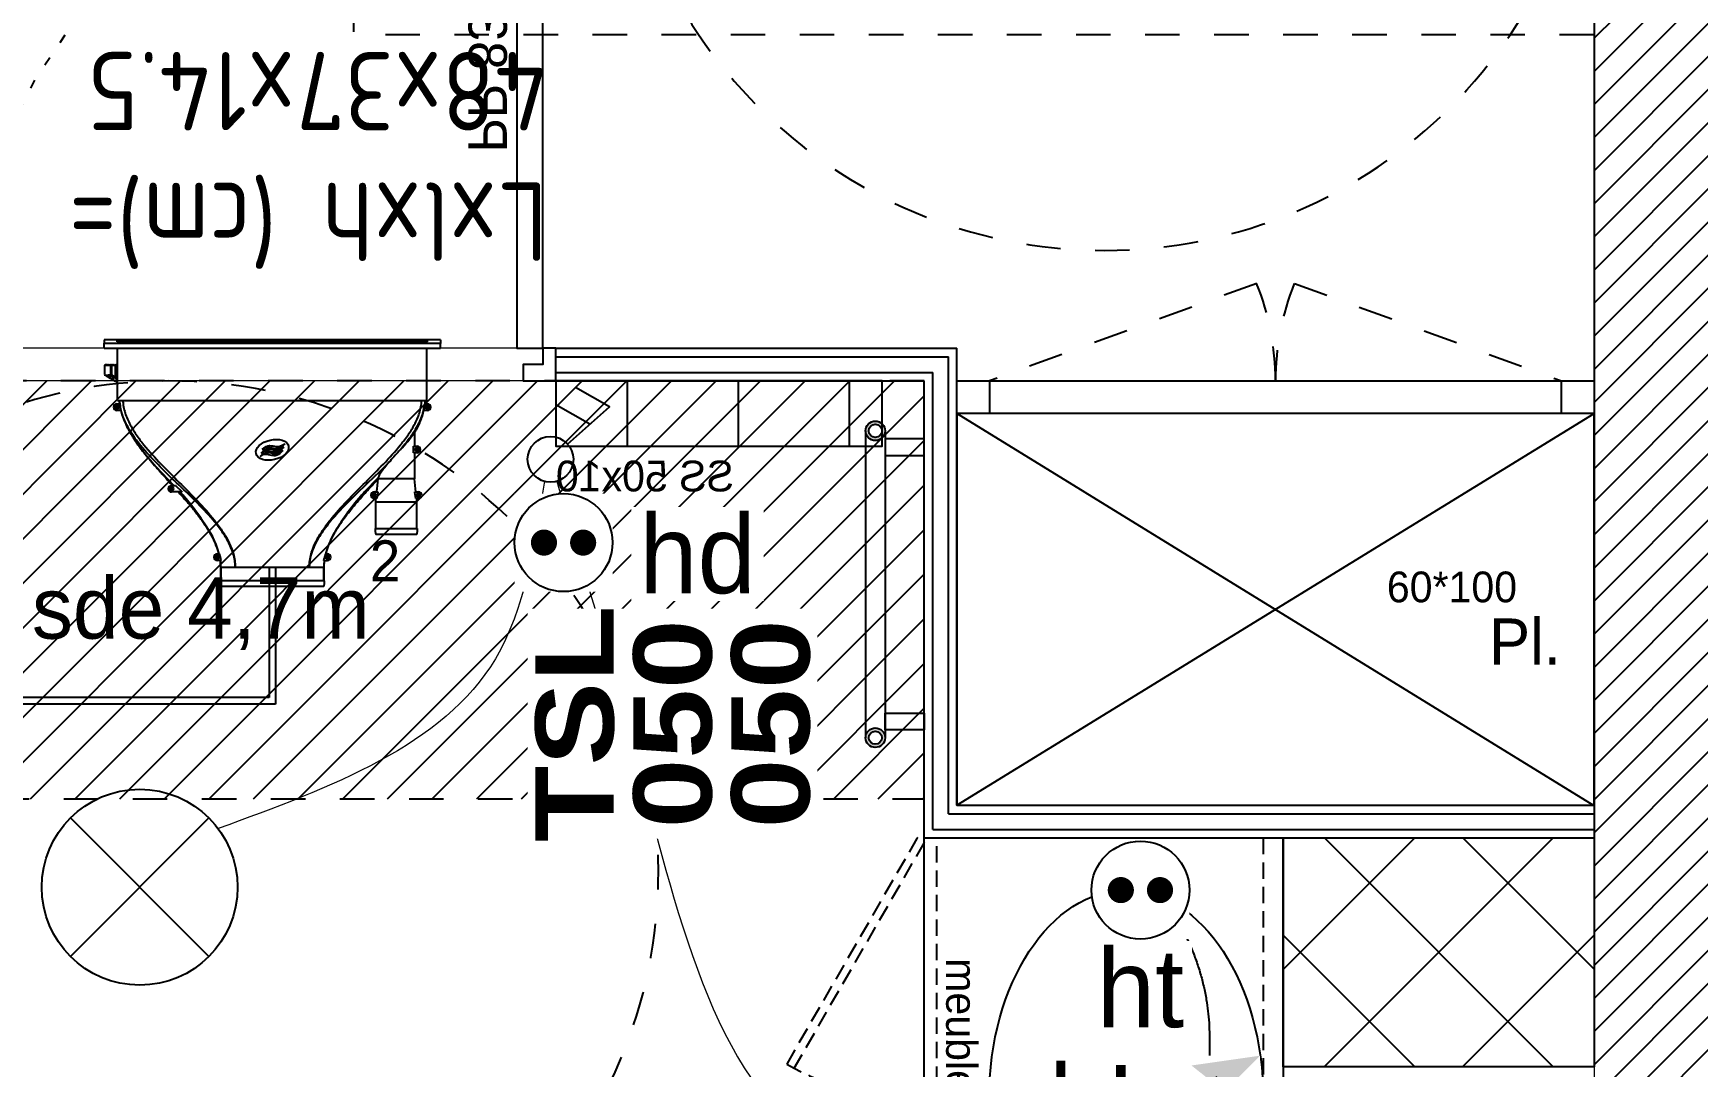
# Model space of a CAD drawing. Header units: centimetres. Extents: x 2191 to 12545, y -680 to 18662.
# Drawn here: x 11043.9 to 11298.9, y 4345.4 to 4503.6 of the extents above; entities that cross this region are included whole.
import ezdxf

# ---------------------------------------------------------------- set-up
doc = ezdxf.new("R2010")
doc.units = ezdxf.units.CM
for name, pattern in [('Style de ligne -11', [0.347222, 0.20828, -0.138942]), ('Style de ligne -13', [0.147638, 0.098425, -0.049213]), ('Style de ligne -18', [0.164042, 0.054681, -0.109361]), ('Style de ligne -5', [0.20828, 0.069425, -0.138855]), ('VW-01', [0.41656, 0.20828, -0.20828])]:
    doc.linetypes.add(name, pattern=pattern)
for name, color, linetype in [('B Aménagement intérieur', 252, 'Continuous'), ('B BATI-équipement-sanitaires', 252, 'Continuous'), ('B faience', 252, 'Style de ligne -11'), ('B faience_Hatch', 252, 'Continuous'), ('B Faux plafonds', 252, 'Continuous'), ('B Faux plafonds_Hatch', 252, 'Continuous'), ('B GÈnÈral_Hatch', 252, 'Continuous'), ('B Général', 252, 'Continuous'), ('C ANNOTATIONS-PMR', 252, 'Style de ligne -5'), ('C ANNOTATIONS-prestations', 252, 'Continuous'), ('C ANNOTATIONS-texte', 252, 'Continuous'), ('D SURFACES-shab', 252, 'Continuous'), ('F REMPLISSAGE-vert clair', 252, 'Continuous'), ('F REMPLISSAGE-vert foncé', 252, 'Continuous'), ('prlm-CHAUFF', 4, 'Continuous'), ('prlm-CHAUFF-CONV', 20, 'Continuous')]:
    doc.layers.add(name, color=color, linetype=linetype)
doc.layers.add('prlm-ELEC-CFO', color=1, linetype='Continuous', lineweight=25)
doc.styles.add('Eurostile', font='Eurosti.TTF')
doc.styles.add('Eurostile (italic)', font='Eurostib.TTF')
doc.styles.add('prlm-chauff-rad', font='ariblk.ttf', dxfattribs={"height": 12})
doc.styles.add('prlm-elec-cfo', font='comic.ttf', dxfattribs={"height": 12})
doc.styles.get("Standard").update_dxf_attribs({"font": 'isocp.shx', "height": 15})

# ---------------------------------------------------------------- blocks, each defined once
blk = doc.blocks.new('B 70.Rond 150_PMR')
at = {"layer": 'B Général', "linetype": 'VW-01', "ltscale": 25.4}
blk.add_circle((0, 0), 75, dxfattribs=at)
at = {"layer": 'B Général', "insert": (-61.5, 0), "char_height": 7.059, "attachment_point": 5, "rotation": 90, "line_spacing_factor": 0.894142, "style": 'Eurostile (italic)'}
blk.add_mtext('Ø 150 PMR', dxfattribs=at)
blk = doc.blocks.new('B 70.Groupe-4-1')
at = {"layer": 'B Général', "linetype": 'Continuous'}
for centre, major_axis, ratio in [((0, -24.07), (32, 0), 0.65625), ((0, -6.97), (1.5, 0), 1), ((0, -17.15), (2.5, 0), 1)]:
    blk.add_ellipse(centre, major_axis=major_axis, ratio=ratio, dxfattribs=at)
for points in [[(-30.82, -18.37), (-20.7, -11.37), (-9.74, -11.32), (-4.71, -11.3), (0, -11.3)], [(30.82, -18.37), (20.7, -11.37), (9.74, -11.32), (4.71, -11.3), (0, -11.3)]]:
    blk.add_open_spline(points, degree=2, knots=[0, 0, 0, 1, 1, 2, 2, 2], dxfattribs=at)
blk.add_open_spline([(-30.45, -17.59), (-30.5, -17.61), (-30.55, -17.64)], degree=2, dxfattribs=at)
blk = doc.blocks.new('B 70.meuble vasque 80x60')
at = {"layer": 'B BATI-équipement-sanitaires', "linetype": 'Style de ligne -13', "ltscale": 25.4, "flags": 128}
for points in [[(-40, -3.07), (40, -3.07), (40, -53.07), (-40, -53.07)], [(-40, -56.07), (-5.36, -76.07), (-4.71, -74.94), (-39.35, -54.94)], [(40, -56.07), (5.36, -76.07), (4.71, -74.94), (39.35, -54.94)]]:
    blk.add_lwpolyline(points, close=True, dxfattribs=at)
at = {"layer": 'B BATI-équipement-sanitaires', "linetype": 'Style de ligne -13', "ltscale": 25.4}
for centre, start, end in [((-40, -56.07), 330, 0), ((40, -56.07), 180, 210)]:
    blk.add_arc(centre, 40, start, end, dxfattribs=at)
at = {"layer": 'B Général', "flags": 128}
blk.add_lwpolyline([(-40, 0), (40, 0), (40, -55), (-40, -55)], close=True, dxfattribs=at)
at = {"layer": 'B Général'}
blk.add_blockref('B 70.Groupe-4-1', (0, 0), dxfattribs=at)
at = {"layer": 'C ANNOTATIONS-prestations', "insert": (40, -53.07), "char_height": 4.706, "width": 80, "attachment_point": 9, "line_spacing_factor": 0.894142, "style": 'Eurostile'}
blk.add_mtext('meuble vasque 80x55', dxfattribs=at)
blk = doc.blocks.new('B 70.Lit 140.190_PMR 1')
at = {"layer": 'B Général', "linetype": 'VW-01', "ltscale": 25.4, "flags": 128}
blk.add_lwpolyline([(190, -140), (190, 50), (70, 50), (70, -140)], close=True, dxfattribs=at)
blk = doc.blocks.new('B 70.Sèche-serviette')
at = {"layer": 'B GÈnÈral_Hatch', "linetype": 'Continuous'}
h = blk.add_hatch(dxfattribs=at)
h.set_pattern_fill('H_BARDAGE V 150', color=256, style=0, pattern_type=2)
h.set_pattern_definition([(90, (0, 3.493), (17, 0), [])])
h.paths.add_polyline_path([(-25, 8.4925), (25, 8.4925), (25, -1.5075), (-25, -1.5075)])
at = {"layer": 'B Général', "linetype": 'Continuous', "flags": 128}
blk.add_lwpolyline([(-25, 8.4925), (25, 8.4925), (25, -1.5075), (-25, -1.5075)], close=True, dxfattribs=at)
at = {"layer": 'C ANNOTATIONS-prestations', "insert": (25, -8.4925), "char_height": 4.706, "width": 50, "attachment_point": 9, "line_spacing_factor": 0.894142, "style": 'Eurostile'}
blk.add_mtext('SS 50x10', dxfattribs=at)
blk = doc.blocks.new('B 70.PP 80')
at = {"layer": 'B Général', "flags": 128}
blk.add_lwpolyline([(-43, 2.5), (-43, 85.5), (-39, 85.5), (-39, 2.5)], close=True, dxfattribs=at)
at = {"layer": 'B Général', "linetype": 'Style de ligne -18', "ltscale": 25.4, "flags": 128}
blk.add_lwpolyline([(46, 2.5), (45.27, 13.33), (43.1, 23.98), (39.53, 34.26), (34.61, 44), (28.44, 53.03), (21.1, 61.19), (12.74, 68.35), (3.5, 74.38), (-6.47, 79.18), (-17, 82.67), (-27.91, 84.79), (-39, 85.5)], dxfattribs=at)
at = {"layer": 'B Général', "linetype": 'Continuous', "flags": 128}
for points in [[(-45, 2.5), (-43, 2.5), (-43, 0), (-40, 0), (-40, -2.5), (-45, -2.5)], [(48, 2.5), (46, 2.5), (46, 0), (43, 0), (43, -2.5), (48, -2.5), (48, -2.5), (48, -2.5), (48, 1.79), (48, 1.79)]]:
    blk.add_lwpolyline(points, close=True, dxfattribs=at)
at = {"layer": 'C ANNOTATIONS-prestations', "insert": (-37.5, 32.5), "char_height": 5.8825, "attachment_point": 1, "rotation": 90, "line_spacing_factor": 0.894142, "style": 'Eurostile'}
blk.add_mtext('PP 83 x 204', dxfattribs=at)
blk = doc.blocks.new('B 70.Groupe-16-1')
at = {"layer": 'B Général', "linetype": 'VW-01', "ltscale": 25.4}
for p, q in [((11231.36, 4465.32), (11190.44, 4450.41)), ((11237.13, 4465.32), (11278.04, 4450.41))]:
    blk.add_line(p, q, dxfattribs=at)
at = {"layer": 'B Général', "linetype": 'Continuous'}
for p, q in [((11185.44, 4385.41), (11283.04, 4445.41)), ((11283.04, 4385.3), (11185.44, 4445.41))]:
    blk.add_line(p, q, dxfattribs=at)
at = {"layer": 'B Général', "linetype": 'Continuous', "flags": 128}
for points in [[(11185.44, 4445.41), (11185.44, 4450.41), (11283.04, 4450.41), (11283.04, 4445.41)], [(11185.44, 4445.41), (11185.44, 4450.41), (11190.44, 4450.41), (11190.44, 4445.41)], [(11278.04, 4445.41), (11278.04, 4450.41), (11283.04, 4450.41), (11283.04, 4445.41)], [(11185.44, 4445.41), (11185.44, 4385.41), (11283.04, 4385.41), (11283.04, 4445.41)]]:
    blk.add_lwpolyline(points, close=True, dxfattribs=at)
at = {"layer": 'B Général', "linetype": 'VW-01', "ltscale": 25.4}
for centre, start, end in [((11194.24, 4450.41), 0, 21.8944), ((11274.24, 4450.41), 158.1056, 180)]:
    blk.add_arc(centre, 40, start, end, dxfattribs=at)
at = {"layer": 'B Général', "insert": (11266.96, 4414.01), "char_height": 7.059, "attachment_point": 1, "line_spacing_factor": 0.894142, "style": 'Eurostile'}
blk.add_mtext('Pl.', dxfattribs=at)
at = {"layer": 'C ANNOTATIONS-prestations', "insert": (11251.3, 4418.81), "char_height": 4.706, "attachment_point": 4, "line_spacing_factor": 0.894142, "style": 'Eurostile'}
blk.add_mtext('60*100', dxfattribs=at)
blk = doc.blocks.new('B 70.Groupe-17-1')
at = {"layer": 'B faience_Hatch', "linetype": 'Continuous'}
h = blk.add_hatch(dxfattribs=at)
h.set_pattern_fill('FAIENCE 15X15', color=256, angle=45, style=0, pattern_type=2)
h.set_pattern_definition([(45, (11259.243, 4362.883), (11.288, -9.878), []), (-45, (11259.243, 4362.883), (10.3916, 10.817), [])])
h.paths.add_polyline_path([(11235.44, 4380.41), (11283.04, 4380.41), (11283.04, 4345.36), (11235.44, 4345.36)])
at = {"layer": 'B Faux plafonds_Hatch', "linetype": 'Continuous'}
h = blk.add_hatch(dxfattribs=at)
h.set_pattern_fill('F_P__SOFFITE', color=256, style=0, pattern_type=2)
h.set_pattern_definition([(45, (0, 0.2205), (-3.5277778, 3.3072917), [])])
h.paths.add_polyline_path([(11180.44, 4450.39), (10908.46, 4450.39), (10908.46, 4386.39), (11180.44, 4386.39)])
at = {"layer": 'B faience', "linetype": 'Continuous', "flags": 128}
blk.add_lwpolyline([(11235.44, 4380.41), (11283.04, 4380.41), (11283.04, 4345.36), (11235.44, 4345.36)], close=True, dxfattribs=at)
at = {"layer": 'B Faux plafonds', "linetype": 'VW-01', "ltscale": 25.4, "flags": 128}
blk.add_lwpolyline([(11180.44, 4450.39), (10908.46, 4450.39), (10908.46, 4386.39), (11180.44, 4386.39)], close=True, dxfattribs=at)
at = {"layer": 'B Général', "linetype": 'Continuous'}
for p, q in [((11124, 4455.39), (11185.44, 4455.39)), ((11124, 4450.39), (11124, 4455.39)), ((11185.44, 4385.41), (11185.44, 4455.39)), ((11124, 4450.39), (11180.44, 4450.39)), ((11180.44, 4380.41), (11180.44, 4450.39)), ((11185.44, 4385.41), (11283.04, 4385.41)), ((11180.44, 4380.41), (11283.04, 4380.41))]:
    blk.add_line(p, q, dxfattribs=at)
at = {"layer": 'D SURFACES-shab', "lineweight": 18, "flags": 128}
for points in [[(11283.04, 4385.41), (11185.44, 4385.41), (11185.44, 4455.39), (11003.04, 4455.39), (11003.04, 4883.39), (11283.04, 4883.39)], [(11180.44, 4380.41), (11180.44, 4450.41), (10908.46, 4450.41), (10908.46, 4300.41), (11235.44, 4300.41), (11235.44, 4345.36), (11283.04, 4345.36), (11283.04, 4380.41)]]:
    blk.add_lwpolyline(points, close=True, dxfattribs=at)
at = {"layer": 'F REMPLISSAGE-vert clair'}
for p, q in [((11124, 4454.09), (11184.14, 4454.09)), ((11184.14, 4384.11), (11184.14, 4454.09)), ((11124, 4451.69), (11181.74, 4451.69)), ((11181.74, 4381.71), (11181.74, 4451.69)), ((11184.14, 4384.11), (11283.04, 4384.11)), ((11181.74, 4381.71), (11283.04, 4381.71))]:
    blk.add_line(p, q, dxfattribs=at)
at = {"layer": 'F REMPLISSAGE-vert foncé', "linetype": 'Continuous'}
for p, q in [((11124, 4455.39), (11185.44, 4455.39)), ((11185.44, 4385.41), (11185.44, 4455.39)), ((11124, 4450.39), (11180.44, 4450.39)), ((11180.44, 4380.41), (11180.44, 4450.39)), ((11185.44, 4385.41), (11283.04, 4385.41)), ((11180.44, 4380.41), (11283.04, 4380.41))]:
    blk.add_line(p, q, dxfattribs=at)
at = {"layer": 'F REMPLISSAGE-vert foncé'}
for p, q in [((11124, 4454.09), (11184.14, 4454.09)), ((11184.14, 4384.11), (11184.14, 4454.09)), ((11124, 4451.69), (11181.74, 4451.69)), ((11181.74, 4381.71), (11181.74, 4451.69)), ((11184.14, 4384.11), (11283.04, 4384.11)), ((11181.74, 4381.71), (11283.04, 4381.71))]:
    blk.add_line(p, q, dxfattribs=at)
at = {"layer": 'B Général', "xscale": -1, "rotation": 90}
blk.add_blockref('B 70.Lit 140.190_PMR 1', (11143.04, 4693.39), dxfattribs=at)
at = {"layer": 'B Général', "xscale": -1}
for name, p in [('B 70.PP 80', (11079, 4452.89)), ('B 70.Sèche-serviette', (11149, 4441.9))]:
    blk.add_blockref(name, p, dxfattribs=at)
at = {"layer": 'B Général'}
blk.add_blockref('B 70.Groupe-16-1', (0, 0), dxfattribs=at)
at = {"layer": 'B Général', "rotation": 270}
blk.add_blockref('B 70.meuble vasque 80x60', (11235.44, 4340.41), dxfattribs=at)
at = {"layer": 'C ANNOTATIONS-PMR', "ltscale": 25.4, "xscale": -1}
for p, rotation in [((11208.04, 4545.39), 90), ((11064.72, 4375.39), 270)]:
    blk.add_blockref('B 70.Rond 150_PMR', p, dxfattribs=dict(at, rotation=rotation))
at = {"layer": 'C ANNOTATIONS-texte', "insert": (11043.73, 4425.98), "char_height": 9.412, "width": 69.54, "attachment_point": 1, "line_spacing_factor": 0.894142, "style": 'Eurostile'}
blk.add_mtext('sde 4,7m{\\H0.6667x;\\S2^ ;}', dxfattribs=at)
blk = doc.blocks.new('xi.twintop')
at = {"layer": 'prlm-CHAUFF', "ltscale": 50}
for p, q in [((-7.9, 36.5), (7.9, 36.5)), ((-8, 35.6), (8, 35.6)), ((-7.9, 35.6), (-7.9, 33.5)), ((-7.9, 33.5), (-7.9, 35.6)), ((-5.67, 33.5), (-7.9, 33.5)), ((5.67, 33.5), (-5.67, 33.5)), ((7.9, 33.5), (5.67, 33.5)), ((7.9, 35.6), (7.9, 33.5)), ((7.9, 33.5), (7.9, 35.6)), ((-8.61, 31.95), (-8.61, 32.05)), ((-8.61, 32.05), (-8.51, 32.05)), ((-8.51, 31.95), (-8.61, 31.95)), ((-8.51, 32.16), (-8.41, 32.16)), ((-8.51, 32.05), (-8.51, 32.16)), ((-8.51, 31.84), (-8.51, 31.95)), ((-8.41, 31.84), (-8.51, 31.84)), ((-7.9, 32.5), (-8.46, 32.5)), ((-8.46, 31.5), (-8.16, 31.5)), ((-8.41, 32.16), (-8.41, 32.05)), ((-8.41, 32.05), (-8.3, 32.05)), ((-8.3, 31.95), (-8.41, 31.95)), ((-8.41, 31.95), (-8.41, 31.84)), ((-8.3, 32.05), (-8.3, 31.95)), ((-8.16, 31.5), (-7.95, 32.18)), ((-7.9, 32.5), (-7.95, 32.18)), ((7.95, 32.18), (7.9, 32.5)), ((7.9, 32.5), (8.46, 32.5)), ((8.16, 31.5), (7.95, 32.18)), ((8.46, 31.5), (8.16, 31.5)), ((8.3, 31.95), (8.3, 32.05)), ((8.3, 32.05), (8.41, 32.05)), ((8.41, 31.95), (8.3, 31.95)), ((8.41, 32.16), (8.51, 32.16)), ((8.41, 32.05), (8.41, 32.16)), ((8.41, 31.84), (8.41, 31.95)), ((8.51, 31.84), (8.41, 31.84)), ((8.51, 32.16), (8.51, 32.05)), ((8.51, 32.05), (8.61, 32.05)), ((8.61, 31.95), (8.51, 31.95)), ((8.51, 31.95), (8.51, 31.84)), ((8.61, 32.05), (8.61, 31.95)), ((-22.15, 28.5), (-15.85, 28.5)), ((-9.41, 28.48), (-9.41, 28.48)), ((9.12, 29.02), (9.09, 29.02)), ((9.41, 28.48), (9.38, 28.48)), ((-15.75, 27.6), (-22.25, 27.6)), ((-22.15, 27.6), (-22.15, 23.5)), ((-22.15, 27.6), (-22.15, 23.5)), ((-15.85, 27.6), (-15.85, 23.5)), ((-15.85, 27.6), (-15.85, 23.5)), ((-22.4, 23), (-21.97, 23)), ((-15.85, 23.5), (-22.15, 23.5)), ((-21.97, 23), (-21.85, 22.06)), ((-16.15, 22.06), (-16.03, 23)), ((-16.03, 23), (-15.6, 23)), ((-22.56, 22.55), (-22.45, 22.55)), ((-22.56, 22.45), (-22.56, 22.55)), ((-22.45, 22.45), (-22.56, 22.45)), ((-22.45, 22.66), (-22.35, 22.66)), ((-22.45, 22.55), (-22.45, 22.66)), ((-22.45, 22.34), (-22.45, 22.45)), ((-22.35, 22.34), (-22.45, 22.34)), ((-21.85, 22), (-22.4, 22)), ((-22.35, 22.66), (-22.35, 22.55)), ((-22.35, 22.55), (-22.24, 22.55)), ((-22.24, 22.45), (-22.35, 22.45)), ((-22.35, 22.45), (-22.35, 22.34)), ((-22.24, 22.55), (-22.24, 22.45)), ((-21.85, 22.06), (-21.85, 22)), ((-16.2, 19.84), (-14.13, 22)), ((-14.13, 22), (-16.2, 19.84)), ((-16.15, 22), (-16.15, 22.06)), ((-15.6, 22), (-16.15, 22)), ((-15.76, 22.45), (-15.76, 22.55)), ((-15.76, 22.55), (-15.65, 22.55)), ((-15.65, 22.45), (-15.76, 22.45)), ((-15.65, 22.66), (-15.55, 22.66)), ((-15.65, 22.55), (-15.65, 22.66)), ((-15.65, 22.34), (-15.65, 22.45)), ((-15.55, 22.34), (-15.65, 22.34)), ((-15.55, 22.66), (-15.55, 22.55)), ((-15.55, 22.55), (-15.44, 22.55)), ((-15.55, 22.45), (-15.55, 22.34)), ((-15.44, 22.45), (-15.55, 22.45)), ((-15.44, 22.55), (-15.44, 22.45)), ((14.83, 21), (13.83, 22)), ((13.83, 22), (15.44, 22)), ((15.44, 21), (14.83, 21)), ((15.28, 21.45), (15.28, 21.55)), ((15.28, 21.55), (15.39, 21.55)), ((15.39, 21.45), (15.28, 21.45)), ((15.39, 21.66), (15.49, 21.66)), ((15.39, 21.55), (15.39, 21.66)), ((15.39, 21.34), (15.39, 21.45)), ((15.49, 21.34), (15.39, 21.34)), ((15.49, 21.66), (15.49, 21.55)), ((15.49, 21.55), (15.6, 21.55)), ((15.49, 21.45), (15.49, 21.34)), ((15.6, 21.45), (15.49, 21.45)), ((15.6, 21.55), (15.6, 21.45)), ((-21.8, 20), (-16.2, 20)), ((-21.8, 16), (-21.8, 20)), ((-21.8, 16), (-21.8, 20)), ((-16.2, 19.84), (-16.2, 20)), ((-16.2, 19.84), (-16.2, 20)), ((-22.36, 15.45), (-22.36, 15.55)), ((-22.36, 15.55), (-22.25, 15.55)), ((-22.25, 15.45), (-22.36, 15.45)), ((-22.25, 15.66), (-22.15, 15.66)), ((-22.25, 15.55), (-22.25, 15.66)), ((-22.25, 15.34), (-22.25, 15.45)), ((-22.15, 15.34), (-22.25, 15.34)), ((-22.2, 16), (-21.65, 16)), ((-22.15, 15.66), (-22.15, 15.55)), ((-22.15, 15.55), (-22.04, 15.55)), ((-22.15, 15.45), (-22.15, 15.34)), ((-22.04, 15.45), (-22.15, 15.45)), ((-22.04, 15.55), (-22.04, 15.45)), ((-21.65, 16), (-21.65, 15)), ((-21.65, 15), (-22.2, 15)), ((-21.8, 12.88), (-21.8, 15)), ((-21.8, 12.88), (-21.8, 15)), ((-23.96, 8.95), (-23.96, 9.05)), ((-23.96, 9.05), (-23.85, 9.05)), ((-23.85, 8.95), (-23.96, 8.95)), ((-23.85, 9.16), (-23.75, 9.16)), ((-23.85, 9.05), (-23.85, 9.16)), ((-23.85, 8.84), (-23.85, 8.95)), ((-23.75, 8.84), (-23.85, 8.84)), ((-23.8, 9.5), (-23.19, 9.5)), ((-23.36, 8.5), (-23.8, 8.5)), ((-23.75, 9.16), (-23.75, 9.05)), ((-23.75, 9.05), (-23.64, 9.05)), ((-23.75, 8.95), (-23.75, 8.84)), ((-23.64, 8.95), (-23.75, 8.95)), ((23.7, 8), (-23.7, 8)), ((-23.7, 8), (-23.7, 0)), ((-23.64, 9.05), (-23.64, 8.95)), ((-23.36, 8.42), (-23.36, 8.5)), ((23.19, 9.5), (23.8, 9.5)), ((23.36, 8.42), (23.36, 8.5)), ((23.8, 8.5), (23.36, 8.5)), ((23.64, 8.95), (23.64, 9.05)), ((23.64, 9.05), (23.75, 9.05)), ((23.75, 8.95), (23.64, 8.95)), ((23.7, 8), (23.7, 0)), ((23.75, 9.16), (23.85, 9.16)), ((23.75, 9.05), (23.75, 9.16)), ((23.75, 8.84), (23.75, 8.95)), ((23.85, 8.84), (23.75, 8.84)), ((23.85, 9.16), (23.85, 9.05)), ((23.85, 9.05), (23.96, 9.05)), ((23.85, 8.95), (23.85, 8.84)), ((23.96, 8.95), (23.85, 8.95)), ((23.96, 9.05), (23.96, 8.95)), ((24.18, 4.47), (23.7, 4.81)), ((24.06, 4.42), (23.7, 4.66)), ((23.7, 2.6), (24.06, 2.6)), ((23.7, 2.57), (23.73, 2.6)), ((23.79, 2.6), (23.88, 2.51)), ((23.88, 2.51), (23.97, 2.6)), ((24.04, 2.6), (24.13, 2.51)), ((24.06, 2.6), (24.06, 4.42)), ((24.64, 4.04), (24.06, 4.42)), ((24.64, 2.6), (24.06, 2.6)), ((24.13, 2.51), (24.22, 2.6)), ((24.2, 4.46), (24.18, 4.47)), ((24.18, 2.56), (24.24, 2.51)), ((24.54, 4.24), (24.2, 4.46)), ((24.24, 2.51), (24.3, 2.58)), ((24.28, 2.6), (24.37, 2.51)), ((24.35, 4.85), (24.33, 4.89)), ((24.35, 4.36), (24.35, 4.85)), ((24.35, 4.85), (24.36, 4.85)), ((24.37, 2.51), (24.46, 2.6)), ((24.41, 4.79), (24.43, 4.83)), ((24.41, 4.79), (24.41, 4.32)), ((25.01, 4.43), (24.41, 4.79)), ((24.42, 2.57), (24.48, 2.51)), ((24.43, 4.83), (25.04, 4.47)), ((24.48, 2.51), (24.56, 2.58)), ((24.54, 2.6), (24.63, 2.51)), ((24.63, 2.51), (24.72, 2.6)), ((24.64, 4.04), (24.72, 4.01)), ((24.64, 2.6), (24.64, 4.04)), ((24.72, 2.65), (24.64, 2.6)), ((24.64, 2.6), (24.64, 2.6)), ((25.66, 2.6), (24.64, 2.6)), ((24.7, 2.58), (24.77, 2.51)), ((24.72, 4.01), (24.72, 2.65)), ((24.72, 2.65), (25.71, 2.65)), ((24.73, 2.6), (24.82, 2.51)), ((24.82, 2.51), (24.91, 2.6)), ((24.9, 2.59), (24.98, 2.51)), ((24.98, 2.51), (25.07, 2.6)), ((25.04, 4.47), (25.01, 4.43)), ((25.01, 4.25), (25.01, 4.43)), ((25.02, 4.42), (25.01, 4.43)), ((25.06, 4.46), (25.02, 4.42)), ((25.02, 4.42), (25.02, 4.25)), ((25.28, 4.25), (25.02, 4.42)), ((25.04, 4.47), (25.06, 4.46)), ((25.06, 4.46), (25.39, 4.24)), ((25.06, 2.58), (25.13, 2.51)), ((25.13, 2.51), (25.22, 2.6)), ((25.19, 2.57), (25.25, 2.51)), ((25.25, 2.51), (25.34, 2.6)), ((25.31, 2.56), (25.36, 2.51)), ((25.36, 2.51), (25.45, 2.6)), ((25.4, 2.55), (25.44, 2.51)), ((25.44, 2.51), (25.53, 2.6)), ((25.51, 2.51), (25.6, 2.6)), ((25.55, 2.51), (25.64, 2.6)), ((25.71, 2.65), (25.66, 2.6)), ((25.66, 2.6), (25.66, 2.6)), ((25.71, 2.65), (25.71, 4.01)), ((-25.75, 0), (-25.75, -0.73)), ((25.75, 0), (-25.75, 0)), ((24.77, 2.51), (24.79, 2.53)), ((25.02, 2.54), (25.05, 2.51)), ((25.05, 2.51), (25.09, 2.55)), ((25.27, 2.53), (25.29, 2.51)), ((25.29, 2.51), (25.32, 2.54)), ((25.48, 2.54), (25.51, 2.51)), ((25.53, 2.53), (25.55, 2.51)), ((25.75, 0), (25.75, -0.73)), ((-25.75, -0.81), (-25.75, -0.73)), ((-25.75, -0.73), (25.75, -0.73)), ((-25.75, -1.3), (-25.75, -0.81)), ((25.75, -0.81), (-25.75, -0.81)), ((-25.75, -1.3), (25.75, -1.3)), ((23.75, -0.99), (-23.75, -0.99)), ((-23.75, -1.06), (-23.75, -0.99)), ((-23.55, -0.99), (-23.75, -1.06)), ((-23.75, -1.06), (23.75, -1.06)), ((23.75, -1.11), (-23.75, -1.11)), ((-23.75, -1.16), (-23.75, -1.11)), ((-23.59, -1.11), (-23.75, -1.16)), ((-23.75, -1.16), (23.75, -1.16)), ((23.75, -1.2), (-23.75, -1.2)), ((-23.75, -1.23), (-23.75, -1.2)), ((-23.64, -1.2), (-23.75, -1.23)), ((-23.75, -1.23), (23.75, -1.23)), ((23.75, -1.26), (-23.75, -1.26)), ((-23.75, -1.28), (-23.75, -1.26)), ((-23.68, -1.26), (-23.75, -1.28)), ((-23.75, -1.28), (23.75, -1.28)), ((23.75, -1.29), (-23.75, -1.29)), ((-23.75, -1.3), (-23.75, -1.29)), ((-23.73, -1.29), (-23.75, -1.3)), ((-23.75, -1.3), (23.75, -1.3)), ((23.75, -1.06), (23.55, -0.99)), ((23.75, -1.16), (23.59, -1.11)), ((23.75, -1.23), (23.64, -1.2)), ((23.75, -1.28), (23.68, -1.26)), ((23.75, -1.3), (23.73, -1.29)), ((23.75, -0.99), (23.75, -1.06)), ((23.75, -1.11), (23.75, -1.16)), ((23.75, -1.2), (23.75, -1.23)), ((23.75, -1.26), (23.75, -1.28)), ((23.75, -1.29), (23.75, -1.3)), ((25.75, -0.73), (25.75, -0.81)), ((25.75, -1.3), (25.75, -0.81))]:
    blk.add_line(p, q, dxfattribs=at)
for centre, radius in [((-8.46, 32), 0.3), ((-8.46, 32), 0.25), ((8.46, 32), 0.3), ((8.46, 32), 0.25), ((-22.4, 22.5), 0.3), ((-22.4, 22.5), 0.25), ((-15.6, 22.5), 0.3), ((-15.6, 22.5), 0.25), ((15.44, 21.5), 0.3), ((15.44, 21.5), 0.25), ((-22.2, 15.5), 0.3), ((-22.2, 15.5), 0.25), ((-23.8, 9), 0.3), ((-23.8, 9), 0.25), ((23.8, 9), 0.3), ((23.8, 9), 0.25)]:
    blk.add_circle(centre, radius, dxfattribs=at)
for centre, radius, start, end in [((-6.01, 35.83), 2, 160.5755, 186.7441), ((-6.01, 35.83), 2, 160.5755, 186.7441), ((6.01, 35.83), 2, 353.2559, 19.4245), ((6.01, 35.83), 2, 353.2559, 19.4245), ((-15.67, 33.51), 7.77, 352.5456, 359.9423), ((-15.72, 33.51), 7.82, 352.5763, 359.9264), ((-15.07, 33.49), 7.17, 353.9053, 0.1157), ((15.11, 33.49), 7.25, 179.9215, 187.8382), ((15.67, 33.51), 7.77, 180.0577, 187.4544), ((15.72, 33.51), 7.82, 180.0736, 187.4237), ((-19.51, 34.47), 11.74, 332.3321, 345.441), ((-19.16, 34.32), 11.35, 332.1374, 345.6929), ((-8.46, 32), 0.5, 90, 270), ((-15.07, 33.49), 7.17, 352.0923, 353.5448), ((21.1, 34.98), 13.43, 192.9954, 216.0824), ((19.16, 34.32), 11.35, 194.4106, 207.8626), ((8.46, 32), 0.5, 270, 90), ((-20.26, 27.83), 2, 160.5755, 186.7441), ((-20.26, 27.83), 2, 160.5755, 186.7441), ((-17.74, 27.83), 2, 353.2559, 19.4245), ((-17.74, 27.83), 2, 353.2559, 19.4245), ((-43.13, 48.06), 39, 319.3887, 329.86), ((-43.13, 48.06), 39, 319.3887, 329.8601), ((-26.92, 38.17), 20.01, 331.0483, 332.7983), ((-26.92, 38.17), 20.01, 331.0482, 332.7982), ((26.92, 38.17), 20.01, 207.2018, 208.9518), ((43.13, 48.06), 39, 210.1399, 220.6113), ((43.13, 48.06), 39, 212.5506, 220.6113), ((-22.4, 22.5), 0.5, 90, 270), ((-15.6, 22.5), 0.5, 270, 90), ((-22.51, 30.1), 11.66, 315.9701, 320.4245), ((-22.76, 30.33), 11.99, 316.0326, 320.3619), ((22.51, 30.1), 11.66, 219.5755, 224.0299), ((22.76, 30.33), 11.99, 219.6381, 223.9674), ((15.44, 21.5), 0.5, 270, 90), ((-22.2, 15.5), 0.5, 90, 270), ((-2.48, -0.77), 23.65, 136.4099, 144.7501), ((-44.74, 40.05), 35.1, 315.7111, 319.5265), ((-23.8, 9), 0.5, 90, 270), ((-11.41, 6.64), 12.12, 163.7263, 166.3852), ((23.8, 9), 0.5, 270, 90), ((17.64, -7.23), 13.85, 61.9182, 64.0515), ((17.76, -6.88), 13.43, 62.115, 63.7632), ((18.29, -6.04), 12.5, 61.3177, 61.5903), ((24.75, 5.45), 0.703, 233.033, 242.9325), ((24.72, 5.11), 0.448, 214.6713, 225.4982), ((25.88, 4.92), 0.836, 234.1326, 239.2425), ((18.29, -6.04), 12.5, 53.7494, 55.0637)]:
    blk.add_arc(centre, radius, start, end, dxfattribs=at)
blk.add_ellipse((0, 15.55), major_axis=(2.49, 0.57), ratio=0.600775, dxfattribs=at)
for points, knots in [([(-5.67, 33.5), (-5.67, 33.33), (-5.68, 33.16), (-5.7, 32.82), (-5.72, 32.65), (-5.8, 32.15), (-5.87, 31.82), (-6.05, 31.16), (-6.16, 30.84), (-6.41, 30.21), (-6.55, 29.9), (-7, 29), (-7.34, 28.43), (-8.08, 27.34), (-8.47, 26.81), (-9.69, 25.27), (-10.57, 24.3), (-12.38, 22.39), (-13.32, 21.46), (-15.19, 19.6), (-16.12, 18.67), (-17.95, 16.77), (-18.84, 15.8), (-20.08, 14.27), (-20.47, 13.75), (-21.03, 12.94), (-21.21, 12.66), (-21.55, 12.09), (-21.72, 11.8), (-22.17, 10.91), (-22.43, 10.31), (-22.7, 9.36), (-22.77, 9.03), (-22.86, 8.47), (-22.88, 8.24), (-22.89, 8)], [0, 0, 0, 0, 0.015625, 0.015625, 0.03125, 0.03125, 0.0625, 0.0625, 0.09375, 0.09375, 0.125, 0.125, 0.1875, 0.1875, 0.25, 0.25, 0.375, 0.375, 0.5, 0.5, 0.625, 0.625, 0.75, 0.75, 0.8125, 0.8125, 0.84375, 0.84375, 0.875, 0.875, 0.9375, 0.9375, 0.96875, 0.96875, 0.9907189, 0.9907189, 0.9907189, 0.9907189]), ([(-18.04, 17.26), (-16.85, 18.51), (-15.59, 19.7), (-13.1, 22.1), (-11.85, 23.3), (-10.07, 25.17), (-9.49, 25.81), (-8.39, 27.13), (-7.87, 27.82), (-7.16, 28.91), (-6.93, 29.29), (-6.52, 30.07), (-6.33, 30.48), (-6.02, 31.31), (-5.89, 31.74), (-5.76, 32.39), (-5.73, 32.61), (-5.69, 32.95), (-5.69, 33.06), (-5.67, 33.28), (-5.67, 33.39), (-5.67, 33.5)], [0, 0, 0, 0, 0.25, 0.25, 0.5, 0.5, 0.625, 0.625, 0.75, 0.75, 0.8125, 0.8125, 0.875, 0.875, 0.9375, 0.9375, 0.96875, 0.96875, 0.984375, 0.984375, 1, 1, 1, 1]), ([(5.67, 33.5), (5.67, 33.33), (5.68, 33.16), (5.71, 32.81), (5.73, 32.64), (5.81, 32.14), (5.88, 31.8), (6.08, 31.14), (6.2, 30.82), (6.47, 30.19), (6.62, 29.88), (7.1, 28.98), (7.46, 28.42), (8.23, 27.34), (8.65, 26.82), (9.93, 25.3), (10.84, 24.34), (12.72, 22.46), (13.69, 21.54), (15.61, 19.69), (16.57, 18.77), (18.43, 16.87), (19.34, 15.9), (20.59, 14.36), (20.99, 13.83), (21.55, 13), (21.73, 12.72), (22.07, 12.15), (22.24, 11.85), (22.69, 10.95), (22.94, 10.33), (23.21, 9.37), (23.28, 9.05), (23.36, 8.48), (23.38, 8.24), (23.39, 8)], [0, 0, 0, 0, 0.015625, 0.015625, 0.03125, 0.03125, 0.0625, 0.0625, 0.09375, 0.09375, 0.125, 0.125, 0.1875, 0.1875, 0.25, 0.25, 0.375, 0.375, 0.5, 0.5, 0.625, 0.625, 0.75, 0.75, 0.8125, 0.8125, 0.84375, 0.84375, 0.875, 0.875, 0.9375, 0.9375, 0.96875, 0.96875, 0.9908046, 0.9908046, 0.9908046, 0.9908046]), ([(22.89, 8), (22.88, 8.24), (22.86, 8.47), (22.77, 9.03), (22.7, 9.36), (22.43, 10.31), (22.17, 10.91), (21.72, 11.8), (21.55, 12.09), (21.21, 12.66), (21.03, 12.94), (20.47, 13.75), (20.08, 14.27), (18.84, 15.8), (17.95, 16.77), (16.12, 18.67), (15.18, 19.6), (13.32, 21.46), (12.38, 22.39), (10.57, 24.3), (9.69, 25.27), (8.47, 26.81), (8.08, 27.34), (7.34, 28.43), (7, 29), (6.55, 29.9), (6.41, 30.21), (6.16, 30.84), (6.05, 31.16), (5.87, 31.82), (5.79, 32.15), (5.72, 32.65), (5.7, 32.82), (5.68, 33.16), (5.67, 33.33), (5.67, 33.5)], [0.0092808, 0.0092808, 0.0092808, 0.0092808, 0.03125, 0.03125, 0.0625, 0.0625, 0.125, 0.125, 0.15625, 0.15625, 0.1875, 0.1875, 0.25, 0.25, 0.375, 0.375, 0.5, 0.5, 0.625, 0.625, 0.75, 0.75, 0.8125, 0.8125, 0.875, 0.875, 0.90625, 0.90625, 0.9375, 0.9375, 0.96875, 0.96875, 0.984375, 0.984375, 1, 1, 1, 1]), ([(-8.9, 29.46), (-9.06, 29.12), (-9.43, 28.41), (-10.08, 27.35), (-10.83, 26.27), (-11.65, 25.18), (-12.54, 24.1), (-13.65, 22.81), (-14.86, 21.46), (-15.81, 20.43), (-16.2, 20)], [0.1568082, 0.1568082, 0.1568082, 0.1568082, 0.2305418, 0.3149874, 0.4025619, 0.4929385, 0.5856877, 0.6803551, 0.8317746, 0.9509578, 0.9509578, 0.9509578, 0.9509578]), ([(14.38, 22), (14.06, 22.36), (13.37, 23.14), (12.33, 24.35), (11.38, 25.54), (10.58, 26.62), (9.93, 27.59), (9.37, 28.52), (9.05, 29.15), (8.91, 29.44)], [0.5730592, 0.5730592, 0.5730592, 0.5730592, 0.626259, 0.6884084, 0.7489718, 0.7930827, 0.8358988, 0.8773199, 0.9123747, 0.9123747, 0.9123747, 0.9123747]), ([(23.19, 9.5), (23.12, 9.79), (23.04, 10.07), (22.86, 10.64), (22.75, 10.92), (22.41, 11.74), (22.14, 12.27), (21.56, 13.3), (21.24, 13.8), (20.57, 14.77), (20.21, 15.25), (19.11, 16.65), (18.33, 17.54), (16.73, 19.29), (15.91, 20.15), (15.09, 21)], [0, 0, 0, 0, 0.0625, 0.0625, 0.125, 0.125, 0.25, 0.25, 0.375, 0.375, 0.5, 0.5, 0.75, 0.75, 1, 1, 1, 1]), ([(21.4, 13.55), (21.3, 13.71), (20.98, 14.2), (20.41, 15.02), (19.67, 15.99), (18.88, 16.96), (17.95, 18.04), (16.9, 19.22), (15.98, 20.24), (15.44, 20.84), (15.29, 21)], [0.1694223, 0.1694223, 0.1694223, 0.1694223, 0.1906001, 0.2339285, 0.2787061, 0.3247019, 0.3716424, 0.4351709, 0.4991397, 0.523565, 0.523565, 0.523565, 0.523565]), ([(-18.04, 17.26), (-17.81, 17.52), (-17.58, 17.79), (-17.17, 18.3), (-16.98, 18.55), (-16.64, 19.03), (-16.49, 19.25), (-16.32, 19.53), (-16.28, 19.62), (-16.22, 19.76), (-16.2, 19.81), (-16.2, 19.84)], [0, 0, 0, 0, 0.25, 0.25, 0.5, 0.5, 0.75, 0.75, 0.875, 0.875, 1, 1, 1, 1]), ([(-23.39, 8), (-23.38, 8.28), (-23.35, 8.55), (-23.25, 9.19), (-23.16, 9.55), (-22.84, 10.61), (-22.54, 11.29), (-21.83, 12.6), (-21.42, 13.22), (-20.56, 14.41), (-20.09, 14.98), (-19.62, 15.54)], [0.0331631, 0.0331631, 0.0331631, 0.0331631, 0.125, 0.125, 0.25, 0.25, 0.5, 0.5, 0.75, 0.75, 1, 1, 1, 1]), ([(-1.94, 14.63), (-1.21, 15.35), (-0.84, 15.44), (-0.45, 15.4), (0.16, 15.33), (0.81, 14.93), (1.54, 15.51)], [0, 0, 0, 0, 0.389075, 0.389075, 0.389075, 1, 1, 1, 1]), ([(-1.63, 15.67), (-0.9, 16.39), (-0.53, 16.49), (-0.14, 16.44), (0.47, 16.38), (1.12, 15.98), (1.85, 16.55)], [0, 0, 0, 0, 0.389075, 0.389075, 0.389075, 1, 1, 1, 1]), ([(-23.19, 9.5), (-23.12, 9.8), (-23.04, 10.09), (-22.9, 10.53), (-22.84, 10.67), (-22.74, 10.96), (-22.68, 11.1), (-22.5, 11.53), (-22.37, 11.8), (-22.1, 12.35), (-21.95, 12.61), (-21.8, 12.88)], [0, 0, 0, 0, 0.25, 0.25, 0.375, 0.375, 0.5, 0.5, 0.75, 0.75, 1, 1, 1, 1]), ([(-21.8, 12.88), (-21.96, 12.6), (-22.11, 12.32), (-22.4, 11.74), (-22.54, 11.45), (-22.78, 10.85), (-22.89, 10.55), (-23.01, 10.17), (-23.03, 10.1), (-23.05, 10.03)], [0, 0, 0, 0, 0.25, 0.25, 0.5, 0.5, 0.75, 0.75, 0.8062429, 0.8062429, 0.8062429, 0.8062429]), ([(24.24, 4.96), (24.23, 4.96), (24.23, 4.96), (24.22, 4.97), (24.2, 4.97), (24.19, 4.97), (24.18, 4.98), (24.16, 4.98), (24.15, 4.98), (24.13, 4.99), (24.11, 4.99), (24.09, 4.99), (24.08, 4.99), (24.05, 4.99), (24.02, 4.99), (23.98, 4.99), (23.93, 4.98), (23.89, 4.98), (23.84, 4.97), (23.78, 4.96), (23.74, 4.95), (23.71, 4.95), (23.7, 4.94)], [0.1059402, 0.1059402, 0.1059402, 0.1059402, 0.1359504, 0.1694868, 0.202886, 0.2361704, 0.2693627, 0.3024859, 0.3355633, 0.3686184, 0.401675, 0.434757, 0.4678887, 0.5010941, 0.5629781, 0.6246926, 0.6863942, 0.7482374, 0.8103737, 0.8729511, 0.9361135, 0.9654522, 0.9654522, 0.9654522, 0.9654522]), ([(23.7, 4.91), (23.71, 4.91), (23.72, 4.91), (23.74, 4.92), (23.78, 4.92), (23.81, 4.93), (23.83, 4.93), (23.86, 4.94), (23.89, 4.94), (23.92, 4.95), (23.94, 4.95), (23.97, 4.95), (23.99, 4.96), (24.02, 4.96), (24.04, 4.96), (24.06, 4.96), (24.08, 4.96), (24.11, 4.96), (24.14, 4.96), (24.18, 4.96), (24.21, 4.95), (24.24, 4.95), (24.26, 4.94), (24.28, 4.93), (24.3, 4.92), (24.32, 4.91), (24.33, 4.9), (24.33, 4.89)], [0.053874, 0.053874, 0.053874, 0.053874, 0.0607104, 0.0907643, 0.1206402, 0.1503557, 0.1799287, 0.2093776, 0.238721, 0.2679778, 0.2971672, 0.3263086, 0.3554219, 0.3845269, 0.4136437, 0.4427926, 0.4719939, 0.5012681, 0.5562327, 0.6110034, 0.6657154, 0.7205017, 0.7754929, 0.8308166, 0.8865967, 0.9429527, 1, 1, 1, 1]), ([(24.35, 4.85), (24.35, 4.86), (24.35, 4.86), (24.34, 4.87), (24.33, 4.88), (24.32, 4.88), (24.31, 4.89), (24.3, 4.89), (24.29, 4.9), (24.28, 4.9), (24.26, 4.91), (24.25, 4.91), (24.23, 4.91), (24.22, 4.92), (24.2, 4.92), (24.18, 4.92), (24.17, 4.92), (24.15, 4.92), (24.12, 4.92), (24.09, 4.92), (24.05, 4.92), (24, 4.92), (23.95, 4.91), (23.9, 4.9), (23.85, 4.89), (23.79, 4.88), (23.74, 4.87), (23.71, 4.86), (23.7, 4.86)], [0, 0, 0, 0, 0.0300773, 0.0600539, 0.0899314, 0.1197114, 0.1493956, 0.1789856, 0.2084831, 0.2378898, 0.2672073, 0.2964374, 0.3255817, 0.3546421, 0.3836203, 0.4125181, 0.4413372, 0.4700795, 0.4987468, 0.5532579, 0.6080368, 0.6630958, 0.7184471, 0.7741027, 0.8300742, 0.8863734, 0.9430116, 0.9677174, 0.9677174, 0.9677174, 0.9677174]), ([(24.65, 4.2), (24.65, 4.2), (24.64, 4.2), (24.64, 4.2), (24.63, 4.2), (24.63, 4.2), (24.62, 4.2), (24.61, 4.21), (24.6, 4.21), (24.59, 4.21), (24.58, 4.22), (24.55, 4.23), (24.54, 4.24), (24.54, 4.24)], [0, 0, 0, 0, 0.061789, 0.122374, 0.182441, 0.242697, 0.303842, 0.366548, 0.43144, 0.49908, 0.668346, 0.832646, 1, 1, 1, 1]), ([(25.45, 4.21), (25.44, 4.21), (25.44, 4.22), (25.43, 4.22), (25.41, 4.23), (25.4, 4.23), (25.39, 4.24), (25.37, 4.24), (25.36, 4.25), (25.34, 4.25), (25.32, 4.25), (25.3, 4.26), (25.29, 4.26), (25.27, 4.26), (25.24, 4.26), (25.22, 4.26), (25.2, 4.26), (25.17, 4.26), (25.13, 4.26), (25.08, 4.26), (25.03, 4.26), (24.97, 4.25), (24.91, 4.24), (24.85, 4.24), (24.79, 4.23), (24.72, 4.21), (24.67, 4.21), (24.65, 4.2)], [0.0304712, 0.0304712, 0.0304712, 0.0304712, 0.0599457, 0.0897682, 0.1195016, 0.1491541, 0.1787343, 0.2082505, 0.2377114, 0.2671256, 0.2965018, 0.3258487, 0.355175, 0.3844897, 0.4138015, 0.4431194, 0.4724522, 0.5018089, 0.5568669, 0.611863, 0.6668562, 0.7219052, 0.7770682, 0.8324028, 0.8879658, 0.9438132, 1, 1, 1, 1]), ([(25.71, 4.01), (25.69, 4.04), (25.65, 4.06), (25.55, 4.09), (25.48, 4.1), (25.35, 4.1), (25.31, 4.1), (25.21, 4.09), (25.16, 4.09), (24.98, 4.06), (24.86, 4.04), (24.72, 4.01)], [0, 0, 0, 0, 0.25, 0.25, 0.5, 0.5, 0.625, 0.625, 0.75, 0.75, 1, 1, 1, 1])]:
    blk.add_open_spline(points, degree=3, knots=knots, dxfattribs=at)
for points in [[(-22.15, 23.5), (-22.15, 23.33), (-22.14, 23.17), (-22.13, 23)], [(-22.15, 23.5), (-22.15, 23.33), (-22.14, 23.17), (-22.13, 23)], [(-15.85, 23.5), (-15.85, 23.33), (-15.86, 23.17), (-15.87, 23)], [(-15.85, 23.5), (-15.85, 23.33), (-15.86, 23.17), (-15.87, 23)], [(-22.01, 22), (-21.91, 21.33), (-21.8, 20.67), (-21.8, 20)], [(-22.01, 22), (-21.91, 21.33), (-21.8, 20.67), (-21.8, 20)], [(-15.99, 22), (-16.09, 21.33), (-16.2, 20.67), (-16.2, 20)], [(-15.99, 22), (-16.09, 21.33), (-16.2, 20.67), (-16.2, 20)], [(-1.78, 15.16), (-1.06, 15.88), (-0.68, 15.97), (-0.29, 15.93)], [(-0.39, 15.58), (-0.78, 15.62), (-1.16, 15.52), (-1.78, 15.16)], [(-0.23, 16.09), (-0.63, 16.13), (-1.01, 16.03), (-1.63, 15.67)], [(1.54, 15.51), (0.72, 14.57), (0.07, 14.98), (-0.55, 15.04)], [(1.7, 16.04), (0.88, 15.1), (0.23, 15.51), (-0.39, 15.58)], [(-0.29, 15.93), (0.32, 15.87), (0.96, 15.47), (1.7, 16.04)], [(1.85, 16.55), (1.03, 15.62), (0.38, 16.02), (-0.23, 16.09)], [(-0.55, 15.04), (-0.94, 15.09), (-1.32, 14.99), (-1.94, 14.63)], [(-23.19, 9.5), (-23.26, 9.17), (-23.32, 8.84), (-23.36, 8.5)], [(23.36, 8.5), (23.32, 8.84), (23.26, 9.17), (23.19, 9.5)]]:
    blk.add_open_spline(points, degree=3, dxfattribs=at)
at = {"layer": 'prlm-CHAUFF', "ltscale": 50, "insert": (-42.19, -13.41), "char_height": 12, "width": 139.7925, "attachment_point": 1}
blk.add_mtext('Lxlxh (cm)= 48x37x14.5', dxfattribs=at)
blk = doc.blocks.new('xi.BL')
at = {"color": 0, "lineweight": 5}
blk.add_wipeout([(-7.5, -7.5), (7.5, -7.5), (7.5, 7.5), (-7.5, 7.5)], dxfattribs=at).dxf.layer = 'prlm-ELEC-CFO'
at = {"layer": 'prlm-ELEC-CFO', "lineweight": 5}
blk.add_hatch(color=0, dxfattribs=at).paths.add_polyline_path([(-3, 6), (-0.1, 3.7), (0, 0), (7.5, 7.5)])
at = {"layer": 'prlm-ELEC-CFO', "color": 0}
blk.add_lwpolyline([(0.95, 4.23), (-7.5, 0), (7.5, -5.5), (-7.5, -5.5), (-7.5, -7.5), (7.5, -7.5)], dxfattribs=at)
blk = doc.blocks.new('xi.PTCE')
at = {"layer": 'prlm-ELEC-CFO', "color": 0}
for points in [[(-10.61, 10.61), (10.61, -10.61)], [(10.61, 10.61), (-10.61, -10.61)]]:
    blk.add_lwpolyline(points, dxfattribs=at)
at = {"layer": 'prlm-ELEC-CFO', "color": 0, "linetype": 'ByBlock'}
blk.add_circle((0, 0), 15, dxfattribs=at)
blk = doc.blocks.new('xi.DA')
at = {"layer": 'prlm-ELEC-CFO', "color": 0}
for points in [[(0.61, -1.67), (7.04, 4.05), (1.81, 7.01)], [(4.05, 1.39), (-1.17, 4.34)]]:
    blk.add_lwpolyline(points, dxfattribs=at)
blk.add_circle((-2, -4), 3.5, dxfattribs=at)
blk = doc.blocks.new('xi.PCHD')
at = {"color": 0, "lineweight": 5}
blk.add_wipeout([(-7.5, -7.5), (7.5, -7.5), (7.5, 7.5), (-7.5, 7.5)], dxfattribs=at).dxf.layer = 'prlm-ELEC-CFO'
at = {"layer": 'prlm-ELEC-CFO', "color": 0, "linetype": 'ByBlock', "lineweight": 5, "const_width": 2}
for points in [[(-4, 0, 1), (-2, 0, 1)], [(2, 0, 1), (4, 0, 1)]]:
    blk.add_lwpolyline(points, format="xyb", close=True, dxfattribs=at)
at = {"layer": 'prlm-ELEC-CFO', "color": 0, "linetype": 'ByBlock', "lineweight": -2}
blk.add_circle((0, 0), 7.5, dxfattribs=at)
blk = doc.blocks.new('xi.PCHT')
at = {"color": 0, "lineweight": 5}
blk.add_wipeout([(-7.5, -7.5), (7.5, -7.5), (7.5, 7.5), (-7.5, 7.5)], dxfattribs=at).dxf.layer = 'prlm-ELEC-CFO'
at = {"layer": 'prlm-ELEC-CFO', "color": 0, "linetype": 'ByBlock', "lineweight": 5, "const_width": 2}
for points in [[(-4, 0, 1), (-2, 0, 1)], [(2, 0, 1), (4, 0, 1)]]:
    blk.add_lwpolyline(points, format="xyb", close=True, dxfattribs=at)
at = {"layer": 'prlm-ELEC-CFO', "color": 0, "linetype": 'ByBlock', "lineweight": -2}
blk.add_circle((0, 0), 7.5, dxfattribs=at)
blk = doc.blocks.new('xi.TSL-050-050')
at = {"layer": 'prlm-CHAUFF-CONV', "linetype": 'ByBlock', "lineweight": -2}
h = blk.add_hatch(color=0, dxfattribs=at)
edge = h.paths.add_edge_path()
edge.add_arc((-23.5, 7.5), 1.5, 0, 360)
edge = h.paths.add_edge_path(flags=17)
edge.add_arc((-23.5, 7.5), 1, 0, 360)
edge = h.paths.add_edge_path()
edge.add_arc((23.5, 7.5), 1.5, 0, 360)
edge = h.paths.add_edge_path(flags=17)
edge.add_arc((23.5, 7.5), 1, 0, 360)
at = {"layer": 'prlm-CHAUFF-CONV', "color": 0, "linetype": 'ByBlock', "lineweight": -2, "flags": 128}
for points in [[(23.5, 9), (-23.5, 9)], [(23.5, 6), (-23.5, 6)]]:
    blk.add_lwpolyline(points, dxfattribs=at)
at = {"layer": 'prlm-CHAUFF-CONV', "color": 0, "linetype": 'ByBlock', "lineweight": -2}
for points in [[(-19.73, 0), (-22.27, 0), (-22.27, 6), (-19.73, 6)], [(19.73, 0), (22.27, 0), (22.27, 6), (19.73, 6)]]:
    blk.add_lwpolyline(points, close=True, dxfattribs=at)
for centre, radius in [((-23.5, 7.5), 1.5), ((-23.5, 7.5), 1), ((23.5, 7.5), 1.5), ((23.5, 7.5), 1)]:
    blk.add_circle(centre, radius, dxfattribs=at)

msp = doc.modelspace()

# ---------------------------------------------------------------- hatches: boundary and pattern name
at = {"layer": 'B GÈnÈral_Hatch', "linetype": 'Continuous'}
h = msp.add_hatch(dxfattribs=at)
h.set_pattern_fill('50_BETON', color=256, style=0, pattern_type=2)
h.set_pattern_definition([(45, (0, 0), (2.4253472, -2.6458333), [])])
h.paths.add_polyline_path([(11283.04, 4335.36), (11301.04, 4335.36), (11301.04, 5119.84), (11283.04, 5119.84)])

# ---------------------------------------------------------------- linework, layer by layer
at = {"layer": 'B Général', "linetype": 'Continuous', "lineweight": 18}
msp.add_line((11283.04, 5119.84), (11283.04, 4335.36), dxfattribs=at)
at = {"layer": 'B Général', "linetype": 'Continuous'}
msp.add_line((11283.04, 5119.84), (11283.04, 4345.36), dxfattribs=at)
at = {"layer": 'prlm-CHAUFF', "ltscale": 50}
for p, q in [((11080.06, 4421.89), (11080.06, 4401.91)), ((11081.06, 4421.89), (11081.06, 4400.91)), ((11081.06, 4400.91), (11007.22, 4400.91)), ((11080.06, 4401.91), (11007.63, 4401.91))]:
    msp.add_line(p, q, dxfattribs=at)
at = {"layer": 'prlm-ELEC-CFO', "lineweight": 13}
msp.add_spline([(11122.25, 4435.02), (11114.74, 4407.85), (11072.27, 4381.82)], degree=3, dxfattribs=at)

# ---------------------------------------------------------------- block references
at = {"layer": 'B Aménagement intérieur'}
msp.add_blockref('B 70.Groupe-17-1', (0, 0), dxfattribs=at)
at = {"layer": 'prlm-CHAUFF', "rotation": 180}
msp.add_blockref('xi.twintop', (11080.56, 4455.39), dxfattribs=at)
at = {"layer": 'prlm-CHAUFF-CONV', "rotation": 90}
msp.add_blockref('xi.TSL-050-050', (11180.44, 4419.25), dxfattribs=at)
at = {"layer": 'prlm-ELEC-CFO'}
for name, p in [('xi.DA', (11125.18, 4442.39)), ('xi.PTCE', (11060.25, 4372.85))]:
    msp.add_blockref(name, p, dxfattribs=at)

# ---------------------------------------------------------------- next in the draw order: block references
msp.add_blockref('xi.BL', (11224.37, 4339.55), dxfattribs=at)

# ---------------------------------------------------------------- next in the draw order: texts
at = {"layer": 'prlm-ELEC-CFO', "lineweight": 20, "insert": (11208.49, 4339.55), "char_height": 12, "attachment_point": 5, "line_spacing_factor": 0.8, "style": 'prlm-elec-cfo', "bg_fill": 3, "box_fill_scale": 1.1, "bg_fill_color": 256, "bg_fill_transparency": 0}
msp.add_mtext('bL', dxfattribs=at)

# ---------------------------------------------------------------- next in the draw order: linework, layer by layer
at = {"layer": 'prlm-ELEC-CFO', "lineweight": 13}
msp.add_spline([(11124.15, 4435.03), (11136.19, 4393.18), (11164.14, 4333.64), (11222.87, 4338.15)], degree=3, dxfattribs=at)

# ---------------------------------------------------------------- next in the draw order: block references
at = {"layer": 'prlm-ELEC-CFO'}
for name, p in [('xi.PCHD', (11125.18, 4425.63)), ('xi.PCHT', (11213.55, 4372.41))]:
    msp.add_blockref(name, p, dxfattribs=at)

# ---------------------------------------------------------------- next in the draw order: texts
at = {"layer": 'prlm-ELEC-CFO', "lineweight": 20, "insert": (11145.71, 4423.79), "char_height": 12, "attachment_point": 5, "line_spacing_factor": 0.8, "style": 'prlm-elec-cfo', "bg_fill": 3, "box_fill_scale": 1.1, "bg_fill_color": 256, "bg_fill_transparency": 0}
msp.add_mtext('hd', dxfattribs=at)

# ---------------------------------------------------------------- next in the draw order: texts
at = {"layer": 'prlm-CHAUFF-CONV', "lineweight": 20, "insert": (11141.95, 4397.88), "char_height": 12, "width": 32.8236, "attachment_point": 5, "rotation": 90, "line_spacing_factor": 0.75, "style": 'prlm-chauff-rad', "bg_fill": 3, "box_fill_scale": 1.1, "bg_fill_color": 256, "bg_fill_transparency": 0}
msp.add_mtext('TSL\\P050\\P050', dxfattribs=at)
at = {"layer": 'prlm-ELEC-CFO', "lineweight": 20, "insert": (11213.55, 4357.33), "char_height": 12, "attachment_point": 5, "line_spacing_factor": 0.8, "style": 'prlm-elec-cfo', "bg_fill": 3, "box_fill_scale": 1.1, "bg_fill_color": 256, "bg_fill_transparency": 0}
msp.add_mtext('ht', dxfattribs=at)

doc.saveas('drawing.dxf')
